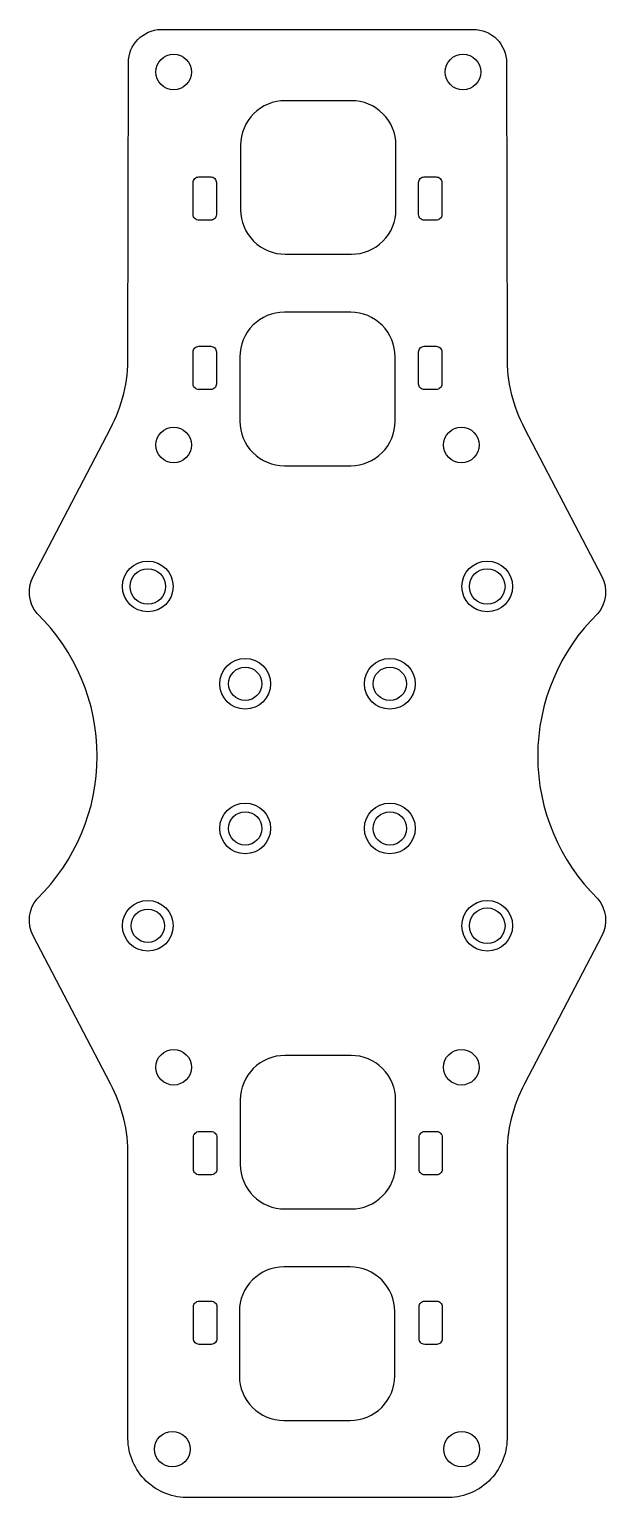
# Model space of a CAD drawing. Header units: millimetres. Extents: x 157 to 209, y 101 to 233.
import ezdxf

# ---------------------------------------------------------------- set-up
doc = ezdxf.new("R2010")
doc.units = ezdxf.units.MM
doc.header["$MEASUREMENT"] = 0
doc.layers.add('Main Plate H', color=141, linetype='Continuous')

msp = doc.modelspace()

# ---------------------------------------------------------------- linework, layer by layer
at = {"layer": 'Main Plate H'}
for points in [[(208.52, 180.67, 0.421401), (208.52, 155.03, -0.299906), (208.88, 151.7), (201.94, 138.4, 0.126684), (200.36, 131.9), (200.36, 106.75, -0.419479), (195.13, 101.19), (171.53, 101.19, -0.419479), (166.3, 106.75), (166.3, 131.9, 0.126684), (164.72, 138.4), (157.77, 151.7, -0.299906), (158.13, 155.03, 0.421401), (158.13, 180.67, -0.299906), (157.77, 184), (164.72, 197.3, 0.126684), (166.3, 203.8), (166.34, 230.18, -0.406857), (169.26, 233.18), (197.32, 233.18, -0.414214), (200.32, 230.18), (200.36, 203.8, 0.126684), (201.94, 197.3), (208.88, 184, -0.299906)], [(186.38, 226.77), (180.42, 226.77, 0.414214), (176.42, 222.77), (176.42, 216.97, 0.414214), (180.42, 212.97), (186.38, 212.97, 0.414214), (190.38, 216.97), (190.38, 222.77, 0.414214)], [(173.74, 216.03), (172.66, 216.03, -0.414214), (172.16, 216.53), (172.16, 219.42, -0.414214), (172.66, 219.92), (173.74, 219.92, -0.414214), (174.24, 219.42), (174.24, 216.53, -0.414214)], [(194, 216.03), (192.92, 216.03, -0.414214), (192.42, 216.53), (192.42, 219.42, -0.414214), (192.92, 219.92), (194, 219.92, -0.414214), (194.5, 219.42), (194.5, 216.53, -0.414214)], [(186.31, 207.75), (180.35, 207.75, 0.414214), (176.35, 203.75), (176.35, 197.96, 0.414214), (180.35, 193.96), (186.31, 193.96, 0.414214), (190.31, 197.96), (190.31, 203.75, 0.414214)], [(173.74, 200.8), (172.66, 200.8, -0.414214), (172.16, 201.3), (172.16, 204.19, -0.414214), (172.66, 204.69), (173.74, 204.69, -0.414214), (174.24, 204.19), (174.24, 201.3, -0.414214)], [(194, 200.8), (192.92, 200.8, -0.414214), (192.42, 201.3), (192.42, 204.19, -0.414214), (192.92, 204.69), (194, 204.69, -0.414214), (194.5, 204.19), (194.5, 201.3, -0.414214)], [(180.39, 127.14), (186.35, 127.14, 0.414214), (190.35, 131.14), (190.35, 136.94, 0.414214), (186.35, 140.94), (180.39, 140.94, 0.414214), (176.39, 136.94), (176.39, 131.14, 0.414214)], [(172.69, 134.1), (173.78, 134.1, -0.414214), (174.28, 133.6), (174.28, 130.71, -0.414214), (173.78, 130.21), (172.69, 130.21, -0.414214), (172.19, 130.71), (172.19, 133.6, -0.414214)], [(192.96, 134.1), (194.04, 134.1, -0.414214), (194.54, 133.6), (194.54, 130.71, -0.414214), (194.04, 130.21), (192.96, 130.21, -0.414214), (192.46, 130.71), (192.46, 133.6, -0.414214)], [(180.31, 108.13), (186.27, 108.13, 0.414214), (190.27, 112.13), (190.27, 117.93, 0.414214), (186.27, 121.93), (180.31, 121.93, 0.414214), (176.31, 117.93), (176.31, 112.13, 0.414214)], [(172.69, 118.86), (173.78, 118.86, -0.414214), (174.28, 118.36), (174.28, 115.47, -0.414214), (173.78, 114.97), (172.69, 114.97, -0.414214), (172.19, 115.47), (172.19, 118.36, -0.414214)], [(192.96, 118.86), (194.04, 118.86, -0.414214), (194.54, 118.36), (194.54, 115.47, -0.414214), (194.04, 114.97), (192.96, 114.97, -0.414214), (192.46, 115.47), (192.46, 118.36, -0.414214)]]:
    msp.add_lwpolyline(points, format="xyb", close=True, dxfattribs=at)
for centre, radius in [((170.4, 229.35), 1.6), ((196.4, 229.35), 1.6), ((170.4, 195.82), 1.6), ((196.26, 195.82), 1.6), ((168.08, 183.1), 2.28), ((198.58, 183.1), 2.28), ((168.08, 183.1), 1.6), ((198.58, 183.1), 1.6), ((176.83, 174.35), 2.28), ((176.83, 174.35), 1.5), ((189.83, 174.35), 2.28), ((189.83, 174.35), 1.5), ((176.83, 161.35), 2.28), ((176.83, 161.35), 1.5), ((189.83, 161.35), 2.28), ((189.83, 161.35), 1.5), ((168.08, 152.6), 2.28), ((198.58, 152.6), 2.28), ((168.08, 152.6), 1.5), ((198.58, 152.6), 1.6), ((170.4, 139.88), 1.6), ((196.26, 139.88), 1.6), ((170.29, 105.55), 1.6), ((196.29, 105.55), 1.6)]:
    msp.add_circle(centre, radius, dxfattribs=at)

doc.saveas('drawing.dxf')
